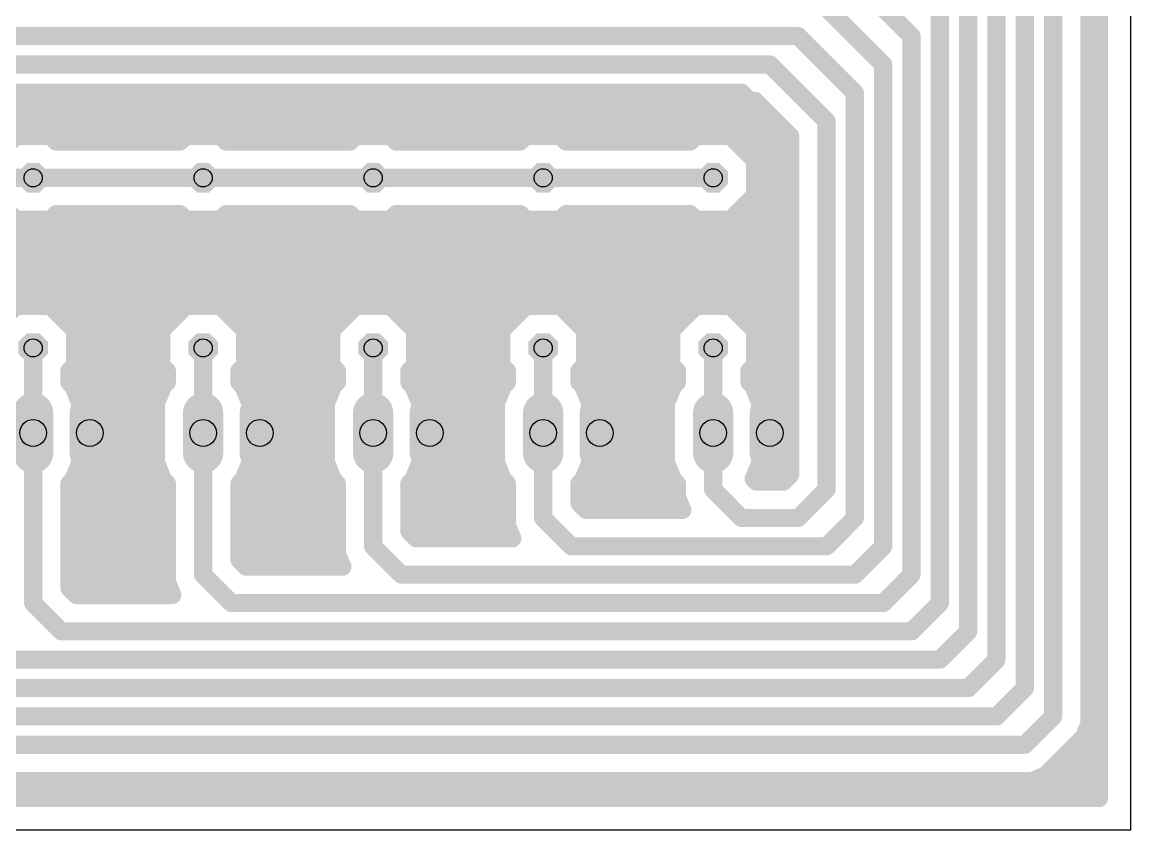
# Model space of a CAD drawing. Extents: x -1.3 to 82.2, y -1.3 to 53.3.
# Drawn here: x 32.53 to 82.22, y -1.27 to 34.91 of the extents above; entities that cross this region are included whole.
import ezdxf

# ---------------------------------------------------------------- set-up
doc = ezdxf.new("R2010")
doc.units = 0
for name, color, linetype in [('16', 174, 'CONTINUOUS'), ('17', 94, 'CONTINUOUS'), ('20', 178, 'CONTINUOUS'), ('44', 250, 'CONTINUOUS')]:
    doc.layers.add(name, color=color, linetype=linetype)

# ---------------------------------------------------------------- blocks, each defined once
blk = doc.blocks.new('OCTAGONP')
at = {"const_width": 0.5}
blk.add_lwpolyline([(-0.25, -0.1036), (-0.25, 0.1036), (-0.1036, 0.25), (0.1036, 0.25), (0.25, 0.1036), (0.25, -0.1036), (0.1036, -0.25), (-0.1036, -0.25), (-0.25, -0.1036), (-0.25, 0.1036)], dxfattribs=at)
blk = doc.blocks.new('LONGP100')
at = {"const_width": 1}
blk.add_lwpolyline([(-0.5, 0), (0.5, 0)], dxfattribs=at)
at = {"const_width": 0.5}
for points in [[(-0.5, 0.25, 1), (-0.5, -0.25)], [(0.5, -0.25, 1), (0.5, 0.25)]]:
    blk.add_lwpolyline(points, format="xyb", dxfattribs=at)

msp = doc.modelspace()

# ---------------------------------------------------------------- linework, layer by layer
at = {"layer": '16', "const_width": 0.8128}
for points in [[(80.7976, 51.9076), (80.7976, 0.1524)], [(80.3656, 3.4866), (80.3656, 40.9634)], [(78.74, 3.81), (78.74, 40.64)], [(77.47, 5.08), (77.47, 39.37)], [(76.2, 38.1), (76.2, 6.35)], [(72.39, 34.29), (69.85, 36.83)], [(74.93, 7.62), (74.93, 36.83)], [(68.58, 35.56), (71.12, 33.02)], [(73.66, 35.56), (73.66, 8.89)], [(80.3656, 34.9504), (80.7976, 34.9504)], [(67.31, 34.29), (26.67, 34.29)], [(69.85, 31.75), (67.31, 34.29)], [(72.39, 10.16), (72.39, 34.29)], [(80.3656, 34.1376), (80.7976, 34.1376)], [(66.04, 33.02), (24.13, 33.02)], [(68.58, 30.48), (66.04, 33.02)], [(71.12, 33.02), (71.12, 11.43)], [(80.3656, 33.3248), (80.7976, 33.3248)], [(80.3656, 32.512), (80.7976, 32.512)], [(5.08, 31.75), (64.77, 31.75)], [(64.77, 31.75), (66.04, 30.48)], [(69.85, 12.7), (69.85, 31.75)], [(80.3656, 31.6992), (80.7976, 31.6992)], [(23.8066, 31.3944), (65.3667, 31.3944)], [(65.3667, 31.3944), (66.9544, 29.8067)], [(4.6592, 30.8864), (65.8747, 30.8864)], [(66.04, 30.48), (66.04, 24.13)], [(68.58, 13.97), (68.58, 30.48)], [(80.3656, 30.8864), (80.7976, 30.8864)], [(4.5122, 30.0736), (66.6874, 30.0736)], [(80.3656, 30.0736), (80.7976, 30.0736)], [(32.2414, 29.8196), (31.9874, 29.5656)], [(33.7986, 29.8196), (32.2414, 29.8196)], [(34.0526, 29.5656), (33.7986, 29.8196)], [(39.6074, 29.5656), (34.0526, 29.5656)], [(39.8614, 29.8196), (39.6074, 29.5656)], [(41.4186, 29.8196), (39.8614, 29.8196)], [(41.6726, 29.5656), (41.4186, 29.8196)], [(47.2274, 29.5656), (41.6726, 29.5656)], [(47.4814, 29.8196), (47.2274, 29.5656)], [(49.0386, 29.8196), (47.4814, 29.8196)], [(49.2926, 29.5656), (49.0386, 29.8196)], [(54.8474, 29.5656), (49.2926, 29.5656)], [(55.1014, 29.8196), (54.8474, 29.5656)], [(56.6586, 29.8196), (55.1014, 29.8196)], [(56.9126, 29.5656), (56.6586, 29.8196)], [(62.4674, 29.5656), (56.9126, 29.5656)], [(62.7214, 29.8196), (62.4674, 29.5656)], [(64.2786, 29.8196), (62.7214, 29.8196)], [(65.3796, 28.7186), (64.2786, 29.8196)], [(66.9544, 29.8067), (66.9544, 14.6433)], [(64.8374, 29.2608), (66.9544, 29.2608)], [(80.3656, 29.2608), (80.7976, 29.2608)], [(65.3796, 27.1614), (65.3796, 28.7186)], [(65.3796, 28.448), (66.9544, 28.448)], [(80.3656, 28.448), (80.7976, 28.448)], [(25.4, 27.94), (33.02, 27.94)], [(33.02, 27.94), (40.64, 27.94)], [(40.64, 27.94), (48.26, 27.94)], [(48.26, 27.94), (55.88, 27.94)], [(55.88, 27.94), (63.5, 27.94)], [(65.3796, 27.6352), (66.9544, 27.6352)], [(80.3656, 27.6352), (80.7976, 27.6352)], [(64.2786, 26.0604), (65.3796, 27.1614)], [(65.0406, 26.8224), (66.9544, 26.8224)], [(80.3656, 26.8224), (80.7976, 26.8224)], [(0.1524, 26.0096), (66.9544, 26.0096)], [(31.9874, 26.3144), (32.2414, 26.0604)], [(32.2414, 26.0604), (33.7986, 26.0604)], [(33.7986, 26.0604), (34.0526, 26.3144)], [(34.0526, 26.3144), (39.6074, 26.3144)], [(39.6074, 26.3144), (39.8614, 26.0604)], [(39.8614, 26.0604), (41.4186, 26.0604)], [(41.4186, 26.0604), (41.6726, 26.3144)], [(41.6726, 26.3144), (47.2274, 26.3144)], [(47.2274, 26.3144), (47.4814, 26.0604)], [(47.4814, 26.0604), (49.0386, 26.0604)], [(49.0386, 26.0604), (49.2926, 26.3144)], [(49.2926, 26.3144), (54.8474, 26.3144)], [(54.8474, 26.3144), (55.1014, 26.0604)], [(55.1014, 26.0604), (56.6586, 26.0604)], [(56.6586, 26.0604), (56.9126, 26.3144)], [(56.9126, 26.3144), (62.4674, 26.3144)], [(62.4674, 26.3144), (62.7214, 26.0604)], [(62.7214, 26.0604), (64.2786, 26.0604)], [(80.3656, 26.0096), (80.7976, 26.0096)], [(0.1524, 25.1968), (66.9544, 25.1968)], [(80.3656, 25.1968), (80.7976, 25.1968)], [(0.1524, 24.384), (66.9544, 24.384)], [(35.56, 24.13), (27.94, 24.13)], [(43.18, 24.13), (35.56, 24.13)], [(35.56, 16.51), (35.56, 24.13)], [(50.8, 24.13), (43.18, 24.13)], [(43.18, 16.51), (43.18, 24.13)], [(58.42, 24.13), (50.8, 24.13)], [(50.8, 16.51), (50.8, 24.13)], [(58.42, 24.13), (66.04, 24.13)], [(58.42, 16.51), (58.42, 24.13)], [(66.04, 24.13), (66.04, 16.51)], [(80.3656, 24.384), (80.7976, 24.384)], [(0.1524, 23.5712), (66.9544, 23.5712)], [(80.3656, 23.5712), (80.7976, 23.5712)], [(0.1524, 22.7584), (66.9544, 22.7584)], [(80.3656, 22.7584), (80.7976, 22.7584)], [(32.2414, 22.1996), (31.1404, 21.0986)], [(33.7986, 22.1996), (32.2414, 22.1996)], [(34.8996, 21.0986), (33.7986, 22.1996)], [(39.8614, 22.1996), (38.7604, 21.0986)], [(41.4186, 22.1996), (39.8614, 22.1996)], [(42.5196, 21.0986), (41.4186, 22.1996)], [(47.4814, 22.1996), (46.3804, 21.0986)], [(49.0386, 22.1996), (47.4814, 22.1996)], [(50.1396, 21.0986), (49.0386, 22.1996)], [(55.1014, 22.1996), (54.0004, 21.0986)], [(56.6586, 22.1996), (55.1014, 22.1996)], [(57.7596, 21.0986), (56.6586, 22.1996)], [(62.7214, 22.1996), (61.6204, 21.0986)], [(64.2786, 22.1996), (62.7214, 22.1996)], [(65.3796, 21.0986), (64.2786, 22.1996)], [(34.0526, 21.9456), (39.6074, 21.9456)], [(41.6726, 21.9456), (47.2274, 21.9456)], [(49.2926, 21.9456), (54.8474, 21.9456)], [(56.9126, 21.9456), (62.4674, 21.9456)], [(64.5326, 21.9456), (66.9544, 21.9456)], [(80.3656, 21.9456), (80.7976, 21.9456)], [(34.8653, 21.1328), (38.7946, 21.1328)], [(34.8996, 19.5414), (34.8996, 21.0986)], [(38.7604, 21.0986), (38.7604, 19.5414)], [(42.4854, 21.1328), (46.4146, 21.1328)], [(42.5196, 19.5414), (42.5196, 21.0986)], [(46.3804, 21.0986), (46.3804, 19.5414)], [(50.1054, 21.1328), (54.0346, 21.1328)], [(50.1396, 19.5414), (50.1396, 21.0986)], [(54.0004, 21.0986), (54.0004, 19.5414)], [(57.7254, 21.1328), (61.6546, 21.1328)], [(57.7596, 19.5414), (57.7596, 21.0986)], [(61.6204, 21.0986), (61.6204, 19.5414)], [(65.3453, 21.1328), (66.9544, 21.1328)], [(65.3796, 19.5414), (65.3796, 21.0986)], [(80.3656, 21.1328), (80.7976, 21.1328)], [(33.02, 20.32), (33.02, 16.51)], [(34.8996, 20.32), (38.7604, 20.32)], [(40.64, 20.32), (40.64, 16.51)], [(42.5196, 20.32), (46.3804, 20.32)], [(48.26, 20.32), (48.26, 16.51)], [(50.1396, 20.32), (54.0004, 20.32)], [(55.88, 20.32), (55.88, 16.51)], [(57.7596, 20.32), (61.6204, 20.32)], [(63.5, 20.32), (63.5, 16.51)], [(65.3796, 20.32), (66.9544, 20.32)], [(80.3656, 20.32), (80.7976, 20.32)], [(34.6456, 19.2874), (34.8996, 19.5414)], [(34.8654, 19.5072), (38.7946, 19.5072)], [(38.7604, 19.5414), (39.0144, 19.2874)], [(42.2656, 19.2874), (42.5196, 19.5414)], [(42.4854, 19.5072), (46.4146, 19.5072)], [(46.3804, 19.5414), (46.6344, 19.2874)], [(49.8856, 19.2874), (50.1396, 19.5414)], [(50.1054, 19.5072), (54.0346, 19.5072)], [(54.0004, 19.5414), (54.2544, 19.2874)], [(57.5056, 19.2874), (57.7596, 19.5414)], [(57.7254, 19.5072), (61.6546, 19.5072)], [(61.6204, 19.5414), (61.8744, 19.2874)], [(65.1256, 19.2874), (65.3796, 19.5414)], [(65.3453, 19.5072), (66.9544, 19.5072)], [(80.3656, 19.5072), (80.7976, 19.5072)], [(34.6456, 18.7814), (34.6456, 19.2874)], [(39.0144, 19.2874), (39.0144, 18.7814)], [(42.2656, 18.7814), (42.2656, 19.2874)], [(46.6344, 19.2874), (46.6344, 18.7814)], [(49.8856, 18.7814), (49.8856, 19.2874)], [(54.2544, 19.2874), (54.2544, 18.7814)], [(57.5056, 18.7814), (57.5056, 19.2874)], [(61.8744, 19.2874), (61.8744, 18.7814)], [(65.1256, 18.7814), (65.1256, 19.2874)], [(34.8166, 18.6104), (34.6456, 18.7814)], [(34.7326, 18.6944), (38.9274, 18.6944)], [(35.1392, 17.8315), (34.8166, 18.6104)], [(38.8434, 18.6104), (38.5208, 17.8315)], [(39.0144, 18.7814), (38.8434, 18.6104)], [(42.4366, 18.6104), (42.2656, 18.7814)], [(42.3526, 18.6944), (46.5474, 18.6944)], [(42.7592, 17.8315), (42.4366, 18.6104)], [(46.4634, 18.6104), (46.1408, 17.8315)], [(46.6344, 18.7814), (46.4634, 18.6104)], [(50.0566, 18.6104), (49.8856, 18.7814)], [(49.9726, 18.6944), (54.1674, 18.6944)], [(50.3792, 17.8315), (50.0566, 18.6104)], [(54.0834, 18.6104), (53.7608, 17.8315)], [(54.2544, 18.7814), (54.0834, 18.6104)], [(57.6766, 18.6104), (57.5056, 18.7814)], [(57.5926, 18.6944), (61.7874, 18.6944)], [(57.9992, 17.8315), (57.6766, 18.6104)], [(61.7034, 18.6104), (61.3808, 17.8315)], [(61.8744, 18.7814), (61.7034, 18.6104)], [(65.2966, 18.6104), (65.1256, 18.7814)], [(65.2126, 18.6944), (66.9544, 18.6944)], [(65.6192, 17.8315), (65.2966, 18.6104)], [(80.3656, 18.6944), (80.7976, 18.6944)], [(35.1185, 17.8816), (38.5415, 17.8816)], [(35.1392, 15.1885), (35.1392, 17.8315)], [(38.5208, 17.8315), (38.5208, 15.1885)], [(42.7385, 17.8816), (46.1615, 17.8816)], [(42.7592, 15.1885), (42.7592, 17.8315)], [(46.1408, 17.8315), (46.1408, 15.1885)], [(50.3585, 17.8816), (53.7815, 17.8816)], [(50.3792, 15.1885), (50.3792, 17.8315)], [(53.7608, 17.8315), (53.7608, 15.1885)], [(57.9785, 17.8816), (61.4015, 17.8816)], [(57.9992, 15.1885), (57.9992, 17.8315)], [(61.3808, 17.8315), (61.3808, 15.1885)], [(65.5985, 17.8816), (66.9544, 17.8816)], [(65.6192, 15.1885), (65.6192, 17.8315)], [(80.3656, 17.8816), (80.7976, 17.8816)], [(35.1392, 17.0688), (38.5208, 17.0688)], [(42.7592, 17.0688), (46.1408, 17.0688)], [(50.3792, 17.0688), (53.7608, 17.0688)], [(57.9992, 17.0688), (61.3808, 17.0688)], [(65.6192, 17.0688), (66.9544, 17.0688)], [(80.3656, 17.0688), (80.7976, 17.0688)], [(33.02, 16.51), (33.02, 8.89)], [(40.64, 16.51), (40.64, 10.16)], [(48.26, 16.51), (48.26, 11.43)], [(55.88, 16.51), (55.88, 12.7)], [(63.5, 16.51), (63.5, 13.97)], [(35.1392, 16.256), (38.5208, 16.256)], [(42.7592, 16.256), (46.1408, 16.256)], [(50.3792, 16.256), (53.7608, 16.256)], [(57.9992, 16.256), (61.3808, 16.256)], [(65.6192, 16.256), (66.9544, 16.256)], [(80.3656, 16.256), (80.7976, 16.256)], [(34.8166, 14.4096), (35.1392, 15.1885)], [(35.1392, 15.4432), (38.5208, 15.4432)], [(38.5208, 15.1885), (38.8434, 14.4096)], [(42.4366, 14.4096), (42.7592, 15.1885)], [(42.7592, 15.4432), (46.1408, 15.4432)], [(46.1408, 15.1885), (46.4634, 14.4096)], [(50.0566, 14.4096), (50.3792, 15.1885)], [(50.3792, 15.4432), (53.7608, 15.4432)], [(53.7608, 15.1885), (54.0834, 14.4096)], [(57.6766, 14.4096), (57.9992, 15.1885)], [(57.9992, 15.4432), (61.3808, 15.4432)], [(61.3808, 15.1885), (61.7034, 14.4096)], [(65.315, 14.454), (65.6192, 15.1885)], [(65.6192, 15.4432), (66.9544, 15.4432)], [(80.3656, 15.4432), (80.7976, 15.4432)], [(34.908, 14.6304), (38.752, 14.6304)], [(42.528, 14.6304), (46.372, 14.6304)], [(50.148, 14.6304), (53.992, 14.6304)], [(57.768, 14.6304), (61.612, 14.6304)], [(65.388, 14.6304), (66.9415, 14.6304)], [(66.9544, 14.6433), (66.6367, 14.3256)], [(80.3656, 14.6304), (80.7976, 14.6304)], [(34.6456, 14.2386), (34.8166, 14.4096)], [(34.6456, 9.5633), (34.6456, 14.2386)], [(38.8434, 14.4096), (39.0144, 14.2386)], [(39.0144, 14.2386), (39.0144, 9.8366)], [(42.2656, 14.2386), (42.4366, 14.4096)], [(42.2656, 10.8333), (42.2656, 14.2386)], [(46.4634, 14.4096), (46.6344, 14.2386)], [(46.6344, 14.2386), (46.6344, 11.1066)], [(49.8856, 14.2386), (50.0566, 14.4096)], [(49.8856, 12.1033), (49.8856, 14.2386)], [(54.0834, 14.4096), (54.2544, 14.2386)], [(54.2544, 14.2386), (54.2544, 12.3766)], [(57.5056, 14.2386), (57.6766, 14.4096)], [(57.5056, 13.3733), (57.5056, 14.2386)], [(61.7034, 14.4096), (61.8744, 14.2386)], [(61.8744, 14.2386), (61.8744, 13.6466)], [(65.4433, 14.3256), (65.315, 14.454)], [(66.6367, 14.3256), (65.4433, 14.3256)], [(34.6456, 13.8176), (39.0144, 13.8176)], [(42.2656, 13.8176), (46.6344, 13.8176)], [(49.8856, 13.8176), (54.2544, 13.8176)], [(57.5056, 13.8176), (61.8744, 13.8176)], [(61.8744, 13.6466), (62.1192, 13.0556)], [(63.5, 13.97), (64.77, 12.7)], [(67.31, 12.7), (68.58, 13.97)], [(80.3656, 13.8176), (80.7976, 13.8176)], [(57.8233, 13.0556), (57.5056, 13.3733)], [(62.1192, 13.0556), (57.8233, 13.0556)], [(34.6456, 13.0048), (39.0144, 13.0048)], [(42.2656, 13.0048), (46.6344, 13.0048)], [(49.8856, 13.0048), (54.2544, 13.0048)], [(55.88, 12.7), (57.15, 11.43)], [(64.77, 12.7), (67.31, 12.7)], [(68.58, 11.43), (69.85, 12.7)], [(80.3656, 13.0048), (80.7976, 13.0048)], [(34.6456, 12.192), (39.0144, 12.192)], [(42.2656, 12.192), (46.6344, 12.192)], [(49.8856, 12.192), (54.3309, 12.192)], [(50.2033, 11.7856), (49.8856, 12.1033)], [(54.2544, 12.3766), (54.4992, 11.7856)], [(80.3656, 12.192), (80.7976, 12.192)], [(54.4992, 11.7856), (50.2033, 11.7856)], [(34.6456, 11.3792), (39.0144, 11.3792)], [(42.2656, 11.3792), (46.6344, 11.3792)], [(46.6344, 11.1066), (46.8792, 10.5156)], [(49.53, 10.16), (48.26, 11.43)], [(57.15, 11.43), (68.58, 11.43)], [(71.12, 11.43), (69.85, 10.16)], [(80.3656, 11.3792), (80.7976, 11.3792)], [(34.6456, 10.5664), (39.0144, 10.5664)], [(42.5833, 10.5156), (42.2656, 10.8333)], [(42.5325, 10.5664), (46.8582, 10.5664)], [(80.3656, 10.5664), (80.7976, 10.5664)], [(40.64, 10.16), (41.91, 8.89)], [(46.8792, 10.5156), (42.5833, 10.5156)], [(69.85, 10.16), (49.53, 10.16)], [(71.12, 8.89), (72.39, 10.16)], [(34.6456, 9.7536), (39.0488, 9.7536)], [(34.9633, 9.2456), (34.6456, 9.5633)], [(39.0144, 9.8366), (39.2592, 9.2456)], [(80.3656, 9.7536), (80.7976, 9.7536)], [(39.2592, 9.2456), (34.9633, 9.2456)], [(34.29, 7.62), (33.02, 8.89)], [(41.91, 8.89), (71.12, 8.89)], [(73.66, 8.89), (72.39, 7.62)], [(80.3656, 8.9408), (80.7976, 8.9408)], [(80.3656, 8.128), (80.7976, 8.128)], [(72.39, 7.62), (34.29, 7.62)], [(73.66, 6.35), (74.93, 7.62)], [(80.3656, 7.3152), (80.7976, 7.3152)], [(26.67, 6.35), (73.66, 6.35)], [(76.2, 6.35), (74.93, 5.08)], [(80.3656, 6.5024), (80.7976, 6.5024)], [(80.3656, 5.6896), (80.7976, 5.6896)], [(74.93, 5.08), (19.05, 5.08)], [(76.2, 3.81), (77.47, 5.08)], [(80.3656, 4.8768), (80.7976, 4.8768)], [(11.43, 3.81), (76.2, 3.81)], [(77.47, 2.54), (78.74, 3.81)], [(80.3656, 4.064), (80.7976, 4.064)], [(80.1181, 2.8892), (80.3656, 3.4866)], [(80.2681, 3.2512), (80.7976, 3.2512)], [(79.6608, 2.4319), (80.1181, 2.8892)], [(3.81, 2.54), (77.47, 2.54)], [(78.3908, 1.1619), (79.6608, 2.4319)], [(79.6673, 2.4384), (80.7976, 2.4384)], [(78.8545, 1.6256), (80.7976, 1.6256)], [(77.7934, 0.9144), (78.3908, 1.1619)], [(0.1524, 0.8128), (80.7976, 0.8128)], [(3.4866, 0.9144), (77.7934, 0.9144)], [(80.7976, 0.1524), (0.1524, 0.1524)]]:
    msp.add_lwpolyline(points, dxfattribs=at)
at = {"layer": '16', "const_width": 0.4064}
for points in [[(80.3656, 35.1536, 1), (80.3656, 34.7472)], [(80.7976, 34.7472, 1), (80.7976, 35.1536)], [(67.4537, 34.4337, 1), (67.1663, 34.1463)], [(67.31, 34.0868, 1), (67.31, 34.4932)], [(72.5932, 34.29, 1), (72.1868, 34.29)], [(72.2463, 34.1463, 1), (72.5337, 34.4337)], [(80.3656, 34.3408, 1), (80.3656, 33.9344)], [(80.7976, 33.9344, 1), (80.7976, 34.3408)], [(66.1837, 33.1637, 1), (65.8963, 32.8763)], [(66.04, 32.8168, 1), (66.04, 33.2232)], [(71.3232, 33.02, 1), (70.9168, 33.02)], [(70.9763, 32.8763, 1), (71.2637, 33.1637)], [(80.3656, 33.528, 1), (80.3656, 33.1216)], [(80.7976, 33.1216, 1), (80.7976, 33.528)], [(80.3656, 32.7152, 1), (80.3656, 32.3088)], [(80.7976, 32.3088, 1), (80.7976, 32.7152)], [(64.9137, 31.8937, 1), (64.6263, 31.6063)], [(64.77, 31.5468, 1), (64.77, 31.9532)], [(70.0532, 31.75, 1), (69.6468, 31.75)], [(69.7063, 31.6063, 1), (69.9937, 31.8937)], [(80.3656, 31.9024, 1), (80.3656, 31.496)], [(80.7976, 31.496, 1), (80.7976, 31.9024)], [(65.5103, 31.5381, 1), (65.223, 31.2507)], [(65.3667, 31.1912, 1), (65.3667, 31.5976)], [(66.2432, 30.48, 1), (65.8368, 30.48)], [(65.8747, 30.6832, 1), (65.8747, 31.0896)], [(65.8963, 30.3363, 1), (66.1837, 30.6237)], [(68.7832, 30.48, 1), (68.3768, 30.48)], [(68.4363, 30.3363, 1), (68.7237, 30.6237)], [(80.3656, 31.0896, 1), (80.3656, 30.6832)], [(80.7976, 30.6832, 1), (80.7976, 31.0896)], [(66.6874, 29.8704, 1), (66.6874, 30.2768)], [(80.3656, 30.2768, 1), (80.3656, 29.8704)], [(80.7976, 29.8704, 1), (80.7976, 30.2768)], [(32.3851, 29.6759, 1), (32.0978, 29.9633)], [(33.9422, 29.9633, 1), (33.6549, 29.6759)], [(33.7986, 29.6164, 1), (33.7986, 30.0228)], [(34.0526, 29.7688, 1), (34.0526, 29.3624)], [(33.9089, 29.4219, 1), (34.1962, 29.7093)], [(39.4638, 29.7093, 1), (39.7511, 29.4219)], [(39.6074, 29.3624, 1), (39.6074, 29.7688)], [(39.8614, 30.0228, 1), (39.8614, 29.6164)], [(40.0051, 29.6759, 1), (39.7178, 29.9633)], [(41.5622, 29.9633, 1), (41.2749, 29.6759)], [(41.4186, 29.6164, 1), (41.4186, 30.0228)], [(41.6726, 29.7688, 1), (41.6726, 29.3624)], [(41.5289, 29.4219, 1), (41.8162, 29.7093)], [(47.0838, 29.7093, 1), (47.3711, 29.4219)], [(47.2274, 29.3624, 1), (47.2274, 29.7688)], [(47.4814, 30.0228, 1), (47.4814, 29.6164)], [(47.6251, 29.6759, 1), (47.3378, 29.9633)], [(49.1822, 29.9633, 1), (48.8949, 29.6759)], [(49.0386, 29.6164, 1), (49.0386, 30.0228)], [(49.2926, 29.7688, 1), (49.2926, 29.3624)], [(49.1489, 29.4219, 1), (49.4362, 29.7093)], [(54.7038, 29.7093, 1), (54.9911, 29.4219)], [(54.8474, 29.3624, 1), (54.8474, 29.7688)], [(55.1014, 30.0228, 1), (55.1014, 29.6164)], [(55.2451, 29.6759, 1), (54.9578, 29.9633)], [(56.8022, 29.9633, 1), (56.5149, 29.6759)], [(56.6586, 29.6164, 1), (56.6586, 30.0228)], [(56.9126, 29.7688, 1), (56.9126, 29.3624)], [(56.7689, 29.4219, 1), (57.0562, 29.7093)], [(62.3238, 29.7093, 1), (62.6111, 29.4219)], [(62.4674, 29.3624, 1), (62.4674, 29.7688)], [(62.7214, 30.0228, 1), (62.7214, 29.6164)], [(62.8651, 29.6759, 1), (62.5778, 29.9633)], [(64.4222, 29.9633, 1), (64.1349, 29.6759)], [(64.2786, 29.6164, 1), (64.2786, 30.0228)], [(67.1576, 29.8067, 1), (66.7512, 29.8067)], [(66.8107, 29.663, 1), (67.0981, 29.9503)], [(64.8374, 29.464, 1), (64.8374, 29.0576)], [(66.9544, 29.0576, 1), (66.9544, 29.464)], [(80.3656, 29.464, 1), (80.3656, 29.0576)], [(80.7976, 29.0576, 1), (80.7976, 29.464)], [(65.5828, 28.7186, 1), (65.1764, 28.7186)], [(65.3796, 28.6512, 1), (65.3796, 28.2448)], [(65.2359, 28.5749, 1), (65.5233, 28.8622)], [(66.9544, 28.2448, 1), (66.9544, 28.6512)], [(80.3656, 28.6512, 1), (80.3656, 28.2448)], [(80.7976, 28.2448, 1), (80.7976, 28.6512)], [(33.02, 28.1432, 1), (33.02, 27.7368)], [(33.02, 27.7368, 1), (33.02, 28.1432)], [(40.64, 28.1432, 1), (40.64, 27.7368)], [(40.64, 27.7368, 1), (40.64, 28.1432)], [(48.26, 28.1432, 1), (48.26, 27.7368)], [(48.26, 27.7368, 1), (48.26, 28.1432)], [(55.88, 28.1432, 1), (55.88, 27.7368)], [(55.88, 27.7368, 1), (55.88, 28.1432)], [(63.5, 27.7368, 1), (63.5, 28.1432)], [(65.3796, 27.8384, 1), (65.3796, 27.432)], [(66.9544, 27.432, 1), (66.9544, 27.8384)], [(80.3656, 27.8384, 1), (80.3656, 27.432)], [(80.7976, 27.432, 1), (80.7976, 27.8384)], [(65.1764, 27.1614, 1), (65.5828, 27.1614)], [(65.5233, 27.0178, 1), (65.2359, 27.3051)], [(65.0406, 27.0256, 1), (65.0406, 26.6192)], [(66.9544, 26.6192, 1), (66.9544, 27.0256)], [(80.3656, 27.0256, 1), (80.3656, 26.6192)], [(80.7976, 26.6192, 1), (80.7976, 27.0256)], [(32.0978, 25.9167, 1), (32.3851, 26.2041)], [(33.6549, 26.2041, 1), (33.9422, 25.9167)], [(33.7986, 25.8572, 1), (33.7986, 26.2636)], [(34.0526, 26.5176, 1), (34.0526, 26.1112)], [(34.1962, 26.1707, 1), (33.9089, 26.4581)], [(39.7511, 26.4581, 1), (39.4638, 26.1707)], [(39.6074, 26.1112, 1), (39.6074, 26.5176)], [(39.8614, 26.2636, 1), (39.8614, 25.8572)], [(39.7178, 25.9167, 1), (40.0051, 26.2041)], [(41.2749, 26.2041, 1), (41.5622, 25.9167)], [(41.4186, 25.8572, 1), (41.4186, 26.2636)], [(41.6726, 26.5176, 1), (41.6726, 26.1112)], [(41.8162, 26.1707, 1), (41.5289, 26.4581)], [(47.3711, 26.4581, 1), (47.0838, 26.1707)], [(47.2274, 26.1112, 1), (47.2274, 26.5176)], [(47.4814, 26.2636, 1), (47.4814, 25.8572)], [(47.3378, 25.9167, 1), (47.6251, 26.2041)], [(48.8949, 26.2041, 1), (49.1822, 25.9167)], [(49.0386, 25.8572, 1), (49.0386, 26.2636)], [(49.2926, 26.5176, 1), (49.2926, 26.1112)], [(49.4362, 26.1707, 1), (49.1489, 26.4581)], [(54.9911, 26.4581, 1), (54.7038, 26.1707)], [(54.8474, 26.1112, 1), (54.8474, 26.5176)], [(55.1014, 26.2636, 1), (55.1014, 25.8572)], [(54.9578, 25.9167, 1), (55.2451, 26.2041)], [(56.5149, 26.2041, 1), (56.8022, 25.9167)], [(56.6586, 25.8572, 1), (56.6586, 26.2636)], [(56.9126, 26.5176, 1), (56.9126, 26.1112)], [(57.0562, 26.1707, 1), (56.7689, 26.4581)], [(62.6111, 26.4581, 1), (62.3238, 26.1707)], [(62.4674, 26.1112, 1), (62.4674, 26.5176)], [(62.7214, 26.2636, 1), (62.7214, 25.8572)], [(62.5778, 25.9167, 1), (62.8651, 26.2041)], [(64.1349, 26.2041, 1), (64.4222, 25.9167)], [(64.2786, 25.8572, 1), (64.2786, 26.2636)], [(66.9544, 25.8064, 1), (66.9544, 26.2128)], [(80.3656, 26.2128, 1), (80.3656, 25.8064)], [(80.7976, 25.8064, 1), (80.7976, 26.2128)], [(66.9544, 24.9936, 1), (66.9544, 25.4)], [(80.3656, 25.4, 1), (80.3656, 24.9936)], [(80.7976, 24.9936, 1), (80.7976, 25.4)], [(35.56, 24.3332, 1), (35.56, 23.9268)], [(35.7632, 24.13, 1), (35.3568, 24.13)], [(35.56, 23.9268, 1), (35.56, 24.3332)], [(43.18, 24.3332, 1), (43.18, 23.9268)], [(43.3832, 24.13, 1), (42.9768, 24.13)], [(43.18, 23.9268, 1), (43.18, 24.3332)], [(50.8, 24.3332, 1), (50.8, 23.9268)], [(51.0032, 24.13, 1), (50.5968, 24.13)], [(50.8, 23.9268, 1), (50.8, 24.3332)], [(58.42, 24.3332, 1), (58.42, 23.9268)], [(58.6232, 24.13, 1), (58.2168, 24.13)], [(58.42, 23.9268, 1), (58.42, 24.3332)], [(66.2432, 24.13, 1), (65.8368, 24.13)], [(66.04, 23.9268, 1), (66.04, 24.3332)], [(66.9544, 24.1808, 1), (66.9544, 24.5872)], [(80.3656, 24.5872, 1), (80.3656, 24.1808)], [(80.7976, 24.1808, 1), (80.7976, 24.5872)], [(65.8368, 24.13, 1), (66.2432, 24.13)], [(66.9544, 23.368, 1), (66.9544, 23.7744)], [(80.3656, 23.7744, 1), (80.3656, 23.368)], [(80.7976, 23.368, 1), (80.7976, 23.7744)], [(66.9544, 22.5552, 1), (66.9544, 22.9616)], [(80.3656, 22.9616, 1), (80.3656, 22.5552)], [(80.7976, 22.5552, 1), (80.7976, 22.9616)], [(32.3851, 22.0559, 1), (32.0978, 22.3433)], [(33.9422, 22.3433, 1), (33.6549, 22.0559)], [(33.7986, 21.9964, 1), (33.7986, 22.4028)], [(39.8614, 22.4028, 1), (39.8614, 21.9964)], [(40.0051, 22.0559, 1), (39.7178, 22.3433)], [(41.5622, 22.3433, 1), (41.2749, 22.0559)], [(41.4186, 21.9964, 1), (41.4186, 22.4028)], [(47.4814, 22.4028, 1), (47.4814, 21.9964)], [(47.6251, 22.0559, 1), (47.3378, 22.3433)], [(49.1822, 22.3433, 1), (48.8949, 22.0559)], [(49.0386, 21.9964, 1), (49.0386, 22.4028)], [(55.1014, 22.4028, 1), (55.1014, 21.9964)], [(55.2451, 22.0559, 1), (54.9578, 22.3433)], [(56.8022, 22.3433, 1), (56.5149, 22.0559)], [(56.6586, 21.9964, 1), (56.6586, 22.4028)], [(62.7214, 22.4028, 1), (62.7214, 21.9964)], [(62.8651, 22.0559, 1), (62.5778, 22.3433)], [(64.4222, 22.3433, 1), (64.1349, 22.0559)], [(64.2786, 21.9964, 1), (64.2786, 22.4028)], [(34.0526, 22.1488, 1), (34.0526, 21.7424)], [(39.6074, 21.7424, 1), (39.6074, 22.1488)], [(41.6726, 22.1488, 1), (41.6726, 21.7424)], [(47.2274, 21.7424, 1), (47.2274, 22.1488)], [(49.2926, 22.1488, 1), (49.2926, 21.7424)], [(54.8474, 21.7424, 1), (54.8474, 22.1488)], [(56.9126, 22.1488, 1), (56.9126, 21.7424)], [(62.4674, 21.7424, 1), (62.4674, 22.1488)], [(64.5326, 22.1488, 1), (64.5326, 21.7424)], [(66.9544, 21.7424, 1), (66.9544, 22.1488)], [(80.3656, 22.1488, 1), (80.3656, 21.7424)], [(80.7976, 21.7424, 1), (80.7976, 22.1488)], [(34.8653, 21.336, 1), (34.8653, 20.9296)], [(35.1028, 21.0986, 1), (34.6964, 21.0986)], [(34.7559, 20.9549, 1), (35.0433, 21.2422)], [(38.9636, 21.0986, 1), (38.5572, 21.0986)], [(38.6167, 21.2422, 1), (38.9041, 20.9549)], [(38.7946, 20.9296, 1), (38.7946, 21.336)], [(42.4854, 21.336, 1), (42.4854, 20.9296)], [(42.7228, 21.0986, 1), (42.3164, 21.0986)], [(42.3759, 20.9549, 1), (42.6633, 21.2422)], [(46.5836, 21.0986, 1), (46.1772, 21.0986)], [(46.2367, 21.2422, 1), (46.5241, 20.9549)], [(46.4146, 20.9296, 1), (46.4146, 21.336)], [(50.1054, 21.336, 1), (50.1054, 20.9296)], [(50.3428, 21.0986, 1), (49.9364, 21.0986)], [(49.9959, 20.9549, 1), (50.2833, 21.2422)], [(54.2036, 21.0986, 1), (53.7972, 21.0986)], [(53.8567, 21.2422, 1), (54.1441, 20.9549)], [(54.0346, 20.9296, 1), (54.0346, 21.336)], [(57.7254, 21.336, 1), (57.7254, 20.9296)], [(57.9628, 21.0986, 1), (57.5564, 21.0986)], [(57.6159, 20.9549, 1), (57.9033, 21.2422)], [(61.8236, 21.0986, 1), (61.4172, 21.0986)], [(61.4767, 21.2422, 1), (61.7641, 20.9549)], [(61.6546, 20.9296, 1), (61.6546, 21.336)], [(65.3453, 21.336, 1), (65.3453, 20.9296)], [(65.5828, 21.0986, 1), (65.1764, 21.0986)], [(65.2359, 20.9549, 1), (65.5233, 21.2422)], [(66.9544, 20.9296, 1), (66.9544, 21.336)], [(80.3656, 21.336, 1), (80.3656, 20.9296)], [(80.7976, 20.9296, 1), (80.7976, 21.336)], [(33.2232, 20.32, 1), (32.8168, 20.32)], [(34.8996, 20.5232, 1), (34.8996, 20.1168)], [(38.7604, 20.1168, 1), (38.7604, 20.5232)], [(40.8432, 20.32, 1), (40.4368, 20.32)], [(42.5196, 20.5232, 1), (42.5196, 20.1168)], [(46.3804, 20.1168, 1), (46.3804, 20.5232)], [(48.4632, 20.32, 1), (48.0568, 20.32)], [(50.1396, 20.5232, 1), (50.1396, 20.1168)], [(54.0004, 20.1168, 1), (54.0004, 20.5232)], [(56.0832, 20.32, 1), (55.6768, 20.32)], [(57.7596, 20.5232, 1), (57.7596, 20.1168)], [(61.6204, 20.1168, 1), (61.6204, 20.5232)], [(63.7032, 20.32, 1), (63.2968, 20.32)], [(65.3796, 20.5232, 1), (65.3796, 20.1168)], [(66.9544, 20.1168, 1), (66.9544, 20.5232)], [(80.3656, 20.5232, 1), (80.3656, 20.1168)], [(80.7976, 20.1168, 1), (80.7976, 20.5232)], [(34.8654, 19.7104, 1), (34.8654, 19.304)], [(35.0433, 19.3978, 1), (34.7559, 19.6851)], [(38.9041, 19.6851, 1), (38.6167, 19.3978)], [(38.7946, 19.304, 1), (38.7946, 19.7104)], [(42.4854, 19.7104, 1), (42.4854, 19.304)], [(42.6633, 19.3978, 1), (42.3759, 19.6851)], [(46.5241, 19.6851, 1), (46.2367, 19.3978)], [(46.4146, 19.304, 1), (46.4146, 19.7104)], [(50.1054, 19.7104, 1), (50.1054, 19.304)], [(50.2833, 19.3978, 1), (49.9959, 19.6851)], [(54.1441, 19.6851, 1), (53.8567, 19.3978)], [(54.0346, 19.304, 1), (54.0346, 19.7104)], [(57.7254, 19.7104, 1), (57.7254, 19.304)], [(57.9033, 19.3978, 1), (57.6159, 19.6851)], [(61.7641, 19.6851, 1), (61.4767, 19.3978)], [(61.6546, 19.304, 1), (61.6546, 19.7104)], [(65.3453, 19.7104, 1), (65.3453, 19.304)], [(65.5233, 19.3978, 1), (65.2359, 19.6851)], [(66.9544, 19.304, 1), (66.9544, 19.7104)], [(80.3656, 19.7104, 1), (80.3656, 19.304)], [(80.7976, 19.304, 1), (80.7976, 19.7104)], [(34.8488, 19.2874, 1), (34.4424, 19.2874)], [(34.5019, 19.4311, 1), (34.7893, 19.1438)], [(34.6964, 19.5414, 1), (35.1028, 19.5414)], [(38.5572, 19.5414, 1), (38.9636, 19.5414)], [(39.2176, 19.2874, 1), (38.8112, 19.2874)], [(38.8707, 19.1438, 1), (39.1581, 19.4311)], [(42.4688, 19.2874, 1), (42.0624, 19.2874)], [(42.1219, 19.4311, 1), (42.4093, 19.1438)], [(42.3164, 19.5414, 1), (42.7228, 19.5414)], [(46.1772, 19.5414, 1), (46.5836, 19.5414)], [(46.8376, 19.2874, 1), (46.4312, 19.2874)], [(46.4907, 19.1438, 1), (46.7781, 19.4311)], [(50.0888, 19.2874, 1), (49.6824, 19.2874)], [(49.7419, 19.4311, 1), (50.0293, 19.1438)], [(49.9364, 19.5414, 1), (50.3428, 19.5414)], [(53.7972, 19.5414, 1), (54.2036, 19.5414)], [(54.4576, 19.2874, 1), (54.0512, 19.2874)], [(54.1107, 19.1438, 1), (54.3981, 19.4311)], [(57.7088, 19.2874, 1), (57.3024, 19.2874)], [(57.3619, 19.4311, 1), (57.6493, 19.1438)], [(57.5564, 19.5414, 1), (57.9628, 19.5414)], [(61.4172, 19.5414, 1), (61.8236, 19.5414)], [(62.0776, 19.2874, 1), (61.6712, 19.2874)], [(61.7307, 19.1438, 1), (62.0181, 19.4311)], [(65.3288, 19.2874, 1), (64.9224, 19.2874)], [(64.9819, 19.4311, 1), (65.2693, 19.1438)], [(65.1764, 19.5414, 1), (65.5828, 19.5414)], [(34.7893, 18.9251, 1), (34.5019, 18.6377)], [(34.4424, 18.7814, 1), (34.8488, 18.7814)], [(34.7326, 18.8976, 1), (34.7326, 18.4912)], [(35.0043, 18.6882, 1), (34.6288, 18.5327)], [(34.6729, 18.4667, 1), (34.9603, 18.7541)], [(38.6997, 18.7541, 1), (38.9871, 18.4667)], [(39.0312, 18.5327, 1), (38.6557, 18.6882)], [(38.8112, 18.7814, 1), (39.2176, 18.7814)], [(39.1581, 18.6377, 1), (38.8707, 18.9251)], [(38.9274, 18.4912, 1), (38.9274, 18.8976)], [(42.4093, 18.9251, 1), (42.1219, 18.6377)], [(42.0624, 18.7814, 1), (42.4688, 18.7814)], [(42.3526, 18.8976, 1), (42.3526, 18.4912)], [(42.6243, 18.6882, 1), (42.2488, 18.5327)], [(42.2929, 18.4667, 1), (42.5803, 18.7541)], [(46.3197, 18.7541, 1), (46.6071, 18.4667)], [(46.6512, 18.5327, 1), (46.2757, 18.6882)], [(46.4312, 18.7814, 1), (46.8376, 18.7814)], [(46.7781, 18.6377, 1), (46.4907, 18.9251)], [(46.5474, 18.4912, 1), (46.5474, 18.8976)], [(50.0293, 18.9251, 1), (49.7419, 18.6377)], [(49.6824, 18.7814, 1), (50.0888, 18.7814)], [(49.9726, 18.8976, 1), (49.9726, 18.4912)], [(50.2443, 18.6882, 1), (49.8688, 18.5327)], [(49.9129, 18.4667, 1), (50.2003, 18.7541)], [(53.9397, 18.7541, 1), (54.2271, 18.4667)], [(54.2712, 18.5327, 1), (53.8957, 18.6882)], [(54.0512, 18.7814, 1), (54.4576, 18.7814)], [(54.3981, 18.6377, 1), (54.1107, 18.9251)], [(54.1674, 18.4912, 1), (54.1674, 18.8976)], [(57.6493, 18.9251, 1), (57.3619, 18.6377)], [(57.3024, 18.7814, 1), (57.7088, 18.7814)], [(57.5926, 18.8976, 1), (57.5926, 18.4912)], [(57.8643, 18.6882, 1), (57.4888, 18.5327)], [(57.5329, 18.4667, 1), (57.8203, 18.7541)], [(61.5597, 18.7541, 1), (61.8471, 18.4667)], [(61.8912, 18.5327, 1), (61.5157, 18.6882)], [(61.6712, 18.7814, 1), (62.0776, 18.7814)], [(62.0181, 18.6377, 1), (61.7307, 18.9251)], [(61.7874, 18.4912, 1), (61.7874, 18.8976)], [(65.2693, 18.9251, 1), (64.9819, 18.6377)], [(64.9224, 18.7814, 1), (65.3288, 18.7814)], [(65.2126, 18.8976, 1), (65.2126, 18.4912)], [(65.4843, 18.6882, 1), (65.1088, 18.5327)], [(65.1529, 18.4667, 1), (65.4403, 18.7541)], [(66.9544, 18.4912, 1), (66.9544, 18.8976)], [(80.3656, 18.8976, 1), (80.3656, 18.4912)], [(80.7976, 18.4912, 1), (80.7976, 18.8976)], [(35.1185, 18.0848, 1), (35.1185, 17.6784)], [(35.3424, 17.8315, 1), (34.936, 17.8315)], [(34.9515, 17.7538, 1), (35.3269, 17.9093)], [(38.724, 17.8315, 1), (38.3176, 17.8315)], [(38.3331, 17.9093, 1), (38.7085, 17.7538)], [(38.5415, 17.6784, 1), (38.5415, 18.0848)], [(42.7385, 18.0848, 1), (42.7385, 17.6784)], [(42.9624, 17.8315, 1), (42.556, 17.8315)], [(42.5715, 17.7538, 1), (42.9469, 17.9093)], [(46.344, 17.8315, 1), (45.9376, 17.8315)], [(45.9531, 17.9093, 1), (46.3285, 17.7538)], [(46.1615, 17.6784, 1), (46.1615, 18.0848)], [(50.3585, 18.0848, 1), (50.3585, 17.6784)], [(50.5824, 17.8315, 1), (50.176, 17.8315)], [(50.1915, 17.7538, 1), (50.5669, 17.9093)], [(53.964, 17.8315, 1), (53.5576, 17.8315)], [(53.5731, 17.9093, 1), (53.9485, 17.7538)], [(53.7815, 17.6784, 1), (53.7815, 18.0848)], [(57.9785, 18.0848, 1), (57.9785, 17.6784)], [(58.2024, 17.8315, 1), (57.796, 17.8315)], [(57.8115, 17.7538, 1), (58.1869, 17.9093)], [(61.584, 17.8315, 1), (61.1776, 17.8315)], [(61.1931, 17.9093, 1), (61.5685, 17.7538)], [(61.4015, 17.6784, 1), (61.4015, 18.0848)], [(65.5985, 18.0848, 1), (65.5985, 17.6784)], [(65.8224, 17.8315, 1), (65.416, 17.8315)], [(65.4315, 17.7538, 1), (65.8069, 17.9093)], [(66.9544, 17.6784, 1), (66.9544, 18.0848)], [(80.3656, 18.0848, 1), (80.3656, 17.6784)], [(80.7976, 17.6784, 1), (80.7976, 18.0848)], [(35.1392, 17.272, 1), (35.1392, 16.8656)], [(38.5208, 16.8656, 1), (38.5208, 17.272)], [(42.7592, 17.272, 1), (42.7592, 16.8656)], [(46.1408, 16.8656, 1), (46.1408, 17.272)], [(50.3792, 17.272, 1), (50.3792, 16.8656)], [(53.7608, 16.8656, 1), (53.7608, 17.272)], [(57.9992, 17.272, 1), (57.9992, 16.8656)], [(61.3808, 16.8656, 1), (61.3808, 17.272)], [(65.6192, 17.272, 1), (65.6192, 16.8656)], [(66.9544, 16.8656, 1), (66.9544, 17.272)], [(80.3656, 17.272, 1), (80.3656, 16.8656)], [(80.7976, 16.8656, 1), (80.7976, 17.272)], [(33.2232, 16.51, 1), (32.8168, 16.51)], [(40.8432, 16.51, 1), (40.4368, 16.51)], [(48.4632, 16.51, 1), (48.0568, 16.51)], [(56.0832, 16.51, 1), (55.6768, 16.51)], [(63.7032, 16.51, 1), (63.2968, 16.51)], [(32.8168, 16.51, 1), (33.2232, 16.51)], [(35.1392, 16.4592, 1), (35.1392, 16.0528)], [(35.3568, 16.51, 1), (35.7632, 16.51)], [(38.5208, 16.0528, 1), (38.5208, 16.4592)], [(40.4368, 16.51, 1), (40.8432, 16.51)], [(42.7592, 16.4592, 1), (42.7592, 16.0528)], [(42.9768, 16.51, 1), (43.3832, 16.51)], [(46.1408, 16.0528, 1), (46.1408, 16.4592)], [(48.0568, 16.51, 1), (48.4632, 16.51)], [(50.3792, 16.4592, 1), (50.3792, 16.0528)], [(50.5968, 16.51, 1), (51.0032, 16.51)], [(53.7608, 16.0528, 1), (53.7608, 16.4592)], [(55.6768, 16.51, 1), (56.0832, 16.51)], [(57.9992, 16.4592, 1), (57.9992, 16.0528)], [(58.2168, 16.51, 1), (58.6232, 16.51)], [(61.3808, 16.0528, 1), (61.3808, 16.4592)], [(63.2968, 16.51, 1), (63.7032, 16.51)], [(65.6192, 16.4592, 1), (65.6192, 16.0528)], [(65.8368, 16.51, 1), (66.2432, 16.51)], [(66.9544, 16.0528, 1), (66.9544, 16.4592)], [(80.3656, 16.4592, 1), (80.3656, 16.0528)], [(80.7976, 16.0528, 1), (80.7976, 16.4592)], [(35.1392, 15.6464, 1), (35.1392, 15.24)], [(35.3269, 15.1107, 1), (34.9515, 15.2662)], [(38.7085, 15.2662, 1), (38.3331, 15.1107)], [(38.5208, 15.24, 1), (38.5208, 15.6464)], [(42.7592, 15.6464, 1), (42.7592, 15.24)], [(42.9469, 15.1107, 1), (42.5715, 15.2662)], [(46.3285, 15.2662, 1), (45.9531, 15.1107)], [(46.1408, 15.24, 1), (46.1408, 15.6464)], [(50.3792, 15.6464, 1), (50.3792, 15.24)], [(50.5669, 15.1107, 1), (50.1915, 15.2662)], [(53.9485, 15.2662, 1), (53.5731, 15.1107)], [(53.7608, 15.24, 1), (53.7608, 15.6464)], [(57.9992, 15.6464, 1), (57.9992, 15.24)], [(58.1869, 15.1107, 1), (57.8115, 15.2662)], [(61.5685, 15.2662, 1), (61.1931, 15.1107)], [(61.3808, 15.24, 1), (61.3808, 15.6464)], [(65.6192, 15.6464, 1), (65.6192, 15.24)], [(65.8069, 15.1107, 1), (65.4315, 15.2662)], [(66.9544, 15.24, 1), (66.9544, 15.6464)], [(80.3656, 15.6464, 1), (80.3656, 15.24)], [(80.7976, 15.24, 1), (80.7976, 15.6464)], [(34.908, 14.8336, 1), (34.908, 14.4272)], [(34.936, 15.1885, 1), (35.3424, 15.1885)], [(38.3176, 15.1885, 1), (38.724, 15.1885)], [(38.752, 14.4272, 1), (38.752, 14.8336)], [(42.528, 14.8336, 1), (42.528, 14.4272)], [(42.556, 15.1885, 1), (42.9624, 15.1885)], [(45.9376, 15.1885, 1), (46.344, 15.1885)], [(46.372, 14.4272, 1), (46.372, 14.8336)], [(50.148, 14.8336, 1), (50.148, 14.4272)], [(50.176, 15.1885, 1), (50.5824, 15.1885)], [(53.5576, 15.1885, 1), (53.964, 15.1885)], [(53.992, 14.4272, 1), (53.992, 14.8336)], [(57.768, 14.8336, 1), (57.768, 14.4272)], [(57.796, 15.1885, 1), (58.2024, 15.1885)], [(61.1776, 15.1885, 1), (61.584, 15.1885)], [(61.612, 14.4272, 1), (61.612, 14.8336)], [(65.388, 14.8336, 1), (65.388, 14.4272)], [(65.416, 15.1885, 1), (65.8224, 15.1885)], [(67.0981, 14.4997, 1), (66.8107, 14.787)], [(66.9415, 14.4272, 1), (66.9415, 14.8336)], [(80.3656, 14.8336, 1), (80.3656, 14.4272)], [(80.7976, 14.4272, 1), (80.7976, 14.8336)], [(34.8488, 14.2386, 1), (34.4424, 14.2386)], [(34.5019, 14.3823, 1), (34.7893, 14.0949)], [(34.6288, 14.4873, 1), (35.0043, 14.3318)], [(34.9603, 14.2659, 1), (34.6729, 14.5533)], [(38.9871, 14.5533, 1), (38.6997, 14.2659)], [(38.6557, 14.3318, 1), (39.0312, 14.4873)], [(39.2176, 14.2386, 1), (38.8112, 14.2386)], [(38.8707, 14.0949, 1), (39.1581, 14.3823)], [(42.4688, 14.2386, 1), (42.0624, 14.2386)], [(42.1219, 14.3823, 1), (42.4093, 14.0949)], [(42.2488, 14.4873, 1), (42.6243, 14.3318)], [(42.5803, 14.2659, 1), (42.2929, 14.5533)], [(46.6071, 14.5533, 1), (46.3197, 14.2659)], [(46.2757, 14.3318, 1), (46.6512, 14.4873)], [(46.8376, 14.2386, 1), (46.4312, 14.2386)], [(46.4907, 14.0949, 1), (46.7781, 14.3823)], [(50.0888, 14.2386, 1), (49.6824, 14.2386)], [(49.7419, 14.3823, 1), (50.0293, 14.0949)], [(49.8688, 14.4873, 1), (50.2443, 14.3318)], [(50.2003, 14.2659, 1), (49.9129, 14.5533)], [(54.2271, 14.5533, 1), (53.9397, 14.2659)], [(53.8957, 14.3318, 1), (54.2712, 14.4873)], [(54.4576, 14.2386, 1), (54.0512, 14.2386)], [(54.1107, 14.0949, 1), (54.3981, 14.3823)], [(57.7088, 14.2386, 1), (57.3024, 14.2386)], [(57.3619, 14.3823, 1), (57.6493, 14.0949)], [(57.4888, 14.4873, 1), (57.8643, 14.3318)], [(57.8203, 14.2659, 1), (57.5329, 14.5533)], [(61.8471, 14.5533, 1), (61.5597, 14.2659)], [(61.5157, 14.3318, 1), (61.8912, 14.4873)], [(62.0776, 14.2386, 1), (61.6712, 14.2386)], [(61.7307, 14.0949, 1), (62.0181, 14.3823)], [(65.1272, 14.5317, 1), (65.5027, 14.3762)], [(65.4586, 14.5977, 1), (65.1713, 14.3103)], [(65.4433, 14.5288, 1), (65.4433, 14.1224)], [(65.2997, 14.1819, 1), (65.587, 14.4693)], [(66.493, 14.4693, 1), (66.7803, 14.1819)], [(66.6367, 14.1224, 1), (66.6367, 14.5288)], [(66.7512, 14.6433, 1), (67.1576, 14.6433)], [(34.6456, 14.0208, 1), (34.6456, 13.6144)], [(39.0144, 13.6144, 1), (39.0144, 14.0208)], [(42.2656, 14.0208, 1), (42.2656, 13.6144)], [(46.6344, 13.6144, 1), (46.6344, 14.0208)], [(49.8856, 14.0208, 1), (49.8856, 13.6144)], [(54.2544, 13.6144, 1), (54.2544, 14.0208)], [(57.5056, 14.0208, 1), (57.5056, 13.6144)], [(62.0621, 13.7244, 1), (61.6867, 13.5689)], [(61.8744, 13.6144, 1), (61.8744, 14.0208)], [(63.6437, 14.1137, 1), (63.3563, 13.8263)], [(63.2968, 13.97, 1), (63.7032, 13.97)], [(68.3768, 13.97, 1), (68.7832, 13.97)], [(68.7237, 13.8263, 1), (68.4363, 14.1137)], [(80.3656, 14.0208, 1), (80.3656, 13.6144)], [(80.7976, 13.6144, 1), (80.7976, 14.0208)], [(57.6493, 13.517, 1), (57.3619, 13.2297)], [(57.3024, 13.3733, 1), (57.7088, 13.3733)], [(57.8233, 13.2588, 1), (57.8233, 12.8524)], [(61.6712, 13.6466, 1), (62.0776, 13.6466)], [(62.1192, 12.8524, 1), (62.1192, 13.2588)], [(34.6456, 13.208, 1), (34.6456, 12.8016)], [(39.0144, 12.8016, 1), (39.0144, 13.208)], [(42.2656, 13.208, 1), (42.2656, 12.8016)], [(46.6344, 12.8016, 1), (46.6344, 13.208)], [(49.8856, 13.208, 1), (49.8856, 12.8016)], [(54.2544, 12.8016, 1), (54.2544, 13.208)], [(56.0237, 12.8437, 1), (55.7363, 12.5563)], [(57.6797, 12.9119, 1), (57.967, 13.1993)], [(61.9315, 12.9778, 1), (62.307, 13.1334)], [(64.77, 12.9032, 1), (64.77, 12.4968)], [(64.6263, 12.5563, 1), (64.9137, 12.8437)], [(67.1663, 12.8437, 1), (67.4537, 12.5563)], [(67.31, 12.4968, 1), (67.31, 12.9032)], [(69.9937, 12.5563, 1), (69.7063, 12.8437)], [(80.3656, 13.208, 1), (80.3656, 12.8016)], [(80.7976, 12.8016, 1), (80.7976, 13.208)], [(34.6456, 12.3952, 1), (34.6456, 11.9888)], [(39.0144, 11.9888, 1), (39.0144, 12.3952)], [(42.2656, 12.3952, 1), (42.2656, 11.9888)], [(46.6344, 11.9888, 1), (46.6344, 12.3952)], [(49.8856, 12.3952, 1), (49.8856, 11.9888)], [(50.0293, 12.247, 1), (49.7419, 11.9597)], [(54.4421, 12.4544, 1), (54.0667, 12.2989)], [(54.0512, 12.3766, 1), (54.4576, 12.3766)], [(54.3309, 11.9888, 1), (54.3309, 12.3952)], [(55.6768, 12.7, 1), (56.0832, 12.7)], [(69.6468, 12.7, 1), (70.0532, 12.7)], [(80.3656, 12.3952, 1), (80.3656, 11.9888)], [(80.7976, 11.9888, 1), (80.7976, 12.3952)], [(49.6824, 12.1033, 1), (50.0888, 12.1033)], [(50.2033, 11.9888, 1), (50.2033, 11.5824)], [(50.0597, 11.6419, 1), (50.347, 11.9293)], [(54.3115, 11.7078, 1), (54.687, 11.8634)], [(54.4992, 11.5824, 1), (54.4992, 11.9888)], [(34.6456, 11.5824, 1), (34.6456, 11.176)], [(39.0144, 11.176, 1), (39.0144, 11.5824)], [(42.2656, 11.5824, 1), (42.2656, 11.176)], [(46.8221, 11.1844, 1), (46.4467, 11.0289)], [(46.6344, 11.176, 1), (46.6344, 11.5824)], [(48.4037, 11.5737, 1), (48.1163, 11.2863)], [(48.0568, 11.43, 1), (48.4632, 11.43)], [(57.15, 11.6332, 1), (57.15, 11.2268)], [(57.0063, 11.2863, 1), (57.2937, 11.5737)], [(68.4363, 11.5737, 1), (68.7237, 11.2863)], [(68.58, 11.2268, 1), (68.58, 11.6332)], [(70.9168, 11.43, 1), (71.3232, 11.43)], [(71.2637, 11.2863, 1), (70.9763, 11.5737)], [(80.3656, 11.5824, 1), (80.3656, 11.176)], [(80.7976, 11.176, 1), (80.7976, 11.5824)], [(34.6456, 10.7696, 1), (34.6456, 10.3632)], [(39.0144, 10.3632, 1), (39.0144, 10.7696)], [(42.4093, 10.977, 1), (42.1219, 10.6897)], [(42.0624, 10.8333, 1), (42.4688, 10.8333)], [(42.5325, 10.7696, 1), (42.5325, 10.3632)], [(46.4312, 11.1066, 1), (46.8376, 11.1066)], [(46.8582, 10.3632, 1), (46.8582, 10.7696)], [(80.3656, 10.7696, 1), (80.3656, 10.3632)], [(80.7976, 10.3632, 1), (80.7976, 10.7696)], [(40.7837, 10.3037, 1), (40.4963, 10.0163)], [(42.5833, 10.7188, 1), (42.5833, 10.3124)], [(42.4397, 10.3719, 1), (42.727, 10.6593)], [(46.6915, 10.4378, 1), (47.067, 10.5934)], [(46.8792, 10.3124, 1), (46.8792, 10.7188)], [(49.53, 10.3632, 1), (49.53, 9.9568)], [(49.3863, 10.0163, 1), (49.6737, 10.3037)], [(69.7063, 10.3037, 1), (69.9937, 10.0163)], [(69.85, 9.9568, 1), (69.85, 10.3632)], [(72.5337, 10.0163, 1), (72.2463, 10.3037)], [(34.6456, 9.9568, 1), (34.6456, 9.5504)], [(34.7893, 9.707, 1), (34.5019, 9.4197)], [(39.2021, 9.9144, 1), (38.8267, 9.7589)], [(38.8112, 9.8366, 1), (39.2176, 9.8366)], [(39.0488, 9.5504, 1), (39.0488, 9.9568)], [(40.4368, 10.16, 1), (40.8432, 10.16)], [(72.1868, 10.16, 1), (72.5932, 10.16)], [(80.3656, 9.9568, 1), (80.3656, 9.5504)], [(80.7976, 9.5504, 1), (80.7976, 9.9568)], [(34.4424, 9.5633, 1), (34.8488, 9.5633)], [(34.9633, 9.4488, 1), (34.9633, 9.0424)], [(34.8197, 9.1019, 1), (35.107, 9.3893)], [(39.0715, 9.1678, 1), (39.447, 9.3234)], [(39.2592, 9.0424, 1), (39.2592, 9.4488)], [(33.1637, 9.0337, 1), (32.8763, 8.7463)], [(32.8168, 8.89, 1), (33.2232, 8.89)], [(41.91, 9.0932, 1), (41.91, 8.6868)], [(41.7663, 8.7463, 1), (42.0537, 9.0337)], [(70.9763, 9.0337, 1), (71.2637, 8.7463)], [(71.12, 8.6868, 1), (71.12, 9.0932)], [(73.4568, 8.89, 1), (73.8632, 8.89)], [(73.8037, 8.7463, 1), (73.5163, 9.0337)], [(80.3656, 9.144, 1), (80.3656, 8.7376)], [(80.7976, 8.7376, 1), (80.7976, 9.144)], [(80.3656, 8.3312, 1), (80.3656, 7.9248)], [(80.7976, 7.9248, 1), (80.7976, 8.3312)], [(34.29, 7.8232, 1), (34.29, 7.4168)], [(34.1463, 7.4763, 1), (34.4337, 7.7637)], [(72.2463, 7.7637, 1), (72.5337, 7.4763)], [(72.39, 7.4168, 1), (72.39, 7.8232)], [(75.0737, 7.4763, 1), (74.7863, 7.7637)], [(74.7268, 7.62, 1), (75.1332, 7.62)], [(80.3656, 7.5184, 1), (80.3656, 7.112)], [(80.7976, 7.112, 1), (80.7976, 7.5184)], [(73.5163, 6.4937, 1), (73.8037, 6.2063)], [(73.66, 6.1468, 1), (73.66, 6.5532)], [(75.9968, 6.35, 1), (76.4032, 6.35)], [(76.3437, 6.2063, 1), (76.0563, 6.4937)], [(80.3656, 6.7056, 1), (80.3656, 6.2992)], [(80.7976, 6.2992, 1), (80.7976, 6.7056)], [(80.3656, 5.8928, 1), (80.3656, 5.4864)], [(80.7976, 5.4864, 1), (80.7976, 5.8928)], [(74.93, 4.8768, 1), (74.93, 5.2832)], [(77.6137, 4.9363, 1), (77.3263, 5.2237)], [(74.7863, 5.2237, 1), (75.0737, 4.9363)], [(77.2668, 5.08, 1), (77.6732, 5.08)], [(80.3656, 5.08, 1), (80.3656, 4.6736)], [(80.7976, 4.6736, 1), (80.7976, 5.08)], [(76.0563, 3.9537, 1), (76.3437, 3.6663)], [(76.2, 3.6068, 1), (76.2, 4.0132)], [(78.5368, 3.81, 1), (78.9432, 3.81)], [(78.8837, 3.6663, 1), (78.5963, 3.9537)], [(80.3656, 4.2672, 1), (80.3656, 3.8608)], [(80.7976, 3.8608, 1), (80.7976, 4.2672)], [(80.2681, 3.4544, 1), (80.2681, 3.048)], [(80.1624, 3.4866, 1), (80.5688, 3.4866)], [(80.5533, 3.4089, 1), (80.1779, 3.5644)], [(80.7976, 3.048, 1), (80.7976, 3.4544)], [(79.9304, 2.9669, 1), (80.3058, 2.8114)], [(80.2618, 2.7455, 1), (79.9744, 3.0329)], [(77.3263, 2.6837, 1), (77.6137, 2.3963)], [(77.47, 2.3368, 1), (77.47, 2.7432)], [(79.5171, 2.5756, 1), (79.8045, 2.2882)], [(79.6673, 2.6416, 1), (79.6673, 2.2352)], [(79.8045, 2.2882, 1), (79.5171, 2.5756)], [(80.7976, 2.2352, 1), (80.7976, 2.6416)], [(78.8545, 1.8288, 1), (78.8545, 1.4224)], [(80.7976, 1.4224, 1), (80.7976, 1.8288)], [(78.2471, 1.3056, 1), (78.5345, 1.0182)], [(78.4686, 0.9741, 1), (78.3131, 1.3496)], [(77.7156, 1.1021, 1), (77.8711, 0.7267)], [(77.7934, 0.7112, 1), (77.7934, 1.1176)], [(80.7976, 0.6096, 1), (80.7976, 1.016)], [(80.7976, -0.0508, 1), (80.7976, 0.3556)], [(80.5944, 0.1524, 1), (81.0008, 0.1524)]]:
    msp.add_lwpolyline(points, format="xyb", dxfattribs=at)
at = {"layer": '20'}
for p, q in [((82.22, -1.27), (82.22, 53.33)), ((-1.27, -1.27), (82.22, -1.27))]:
    msp.add_line(p, q, dxfattribs=at)
at = {"layer": '44'}
for centre, radius in [((33.02, 27.94), 0.4064), ((40.64, 27.94), 0.4064), ((48.26, 27.94), 0.4064), ((55.88, 27.94), 0.4064), ((63.5, 27.94), 0.4064), ((33.02, 20.32), 0.4064), ((40.64, 20.32), 0.4064), ((48.26, 20.32), 0.4064), ((55.88, 20.32), 0.4064), ((63.5, 20.32), 0.4064), ((33.02, 16.51), 0.6), ((35.56, 16.51), 0.6), ((40.64, 16.51), 0.6), ((43.18, 16.51), 0.6), ((48.26, 16.51), 0.6), ((50.8, 16.51), 0.6), ((55.88, 16.51), 0.6), ((58.42, 16.51), 0.6), ((63.5, 16.51), 0.6), ((66.04, 16.51), 0.6)]:
    msp.add_circle(centre, radius, dxfattribs=at)

# ---------------------------------------------------------------- block references
at = {"layer": '17', "rotation": 90}
for name, p, xscale, yscale in [('OCTAGONP', (33.02, 27.94), 1.3208, 1.3208), ('OCTAGONP', (40.64, 27.94), 1.3208, 1.3208), ('OCTAGONP', (48.26, 27.94), 1.3208, 1.3208), ('OCTAGONP', (55.88, 27.94), 1.3208, 1.3208), ('OCTAGONP', (63.5, 27.94), 1.3208, 1.3208), ('OCTAGONP', (33.02, 20.32), 1.3208, 1.3208), ('OCTAGONP', (40.64, 20.32), 1.3208, 1.3208), ('OCTAGONP', (48.26, 20.32), 1.3208, 1.3208), ('OCTAGONP', (55.88, 20.32), 1.3208, 1.3208), ('OCTAGONP', (63.5, 20.32), 1.3208, 1.3208), ('LONGP100', (33.02, 16.51), 1.8, 1.8), ('LONGP100', (35.56, 16.51), 1.8, 1.8), ('LONGP100', (40.64, 16.51), 1.8, 1.8), ('LONGP100', (43.18, 16.51), 1.8, 1.8), ('LONGP100', (48.26, 16.51), 1.8, 1.8), ('LONGP100', (50.8, 16.51), 1.8, 1.8), ('LONGP100', (55.88, 16.51), 1.8, 1.8), ('LONGP100', (58.42, 16.51), 1.8, 1.8), ('LONGP100', (63.5, 16.51), 1.8, 1.8), ('LONGP100', (66.04, 16.51), 1.8, 1.8)]:
    msp.add_blockref(name, p, dxfattribs=dict(at, xscale=xscale, yscale=yscale))

doc.saveas('drawing.dxf')
